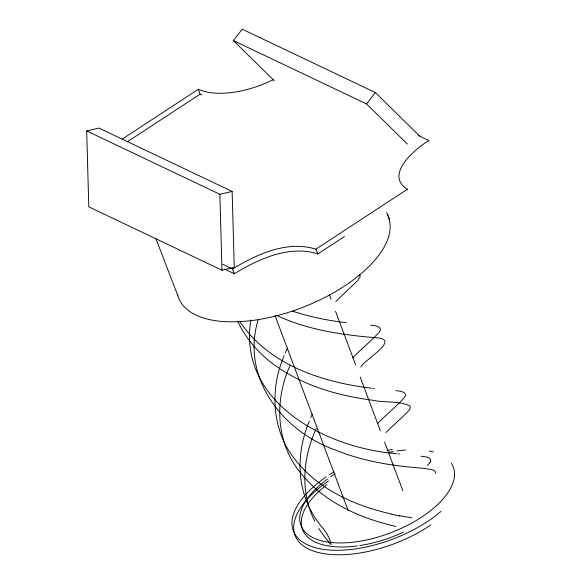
<?xml version="1.0" encoding="UTF-8"?>
<svg xmlns="http://www.w3.org/2000/svg" width="584" height="584" viewBox="0 0 584 584"><rect width="100%" height="100%" fill="white"/><g stroke="black" fill="none" stroke-linecap="round" stroke-linejoin="round"><path stroke-width="0.88" d="M250.821 320.01C237.651 402.712 326.784 448.308 396.507 453.651M258.099 319.952C240.586 377.687 282.685 431.605 335.69 450.154C358.941 459.535 383.746 464.455 408.625 466.944C415.844 467.762 423.137 468.083 430.299 469.339C432.357 469.74 436.372 470.529 435.409 473.478M430.62 461.01C431.182 456.323 423.955 457.009 420.954 456.177M284.174 355.649C269.531 389.163 271.706 430.809 295.285 459.791C318.674 489.626 355.094 505.824 391.273 513.986M309.308 421.115C297.438 449.242 296.022 482.837 310.746 510.212M290.138 365.307C274.867 398.485 275.538 440.139 298.263 469.857C321.441 501.189 358.948 518.088 396.054 526.461M285.357 352.831L287.554 347.969M310.798 417.604L312.367 414.129M316.2 428.678C302.789 457.469 299.921 492.567 314.871 521.366M429.751 462.696L427.466 465.47M274.239 80.731L233.374 40.573L242.236 29.2L375.402 92.571L419.509 135.919M233.374 40.573L366.548 103.945L375.402 92.571M352.743 357.897C361.087 348.969 370.877 341.472 379.016 332.362C384.016 326.923 374.483 325.244 370.694 325.237M377.87 423.371C386.221 414.436 396.01 406.946 404.15 397.828C409.15 392.39 399.617 390.711 395.828 390.711M335.72 301.563L357.525 280.736L360.014 277.079L360.146 275.736L359.503 274.655M360.854 367.037C363.635 360.094 402.303 338.815 375.483 337.705C341.742 334.895 307.564 329.916 276.626 315.418M385.98 432.503C392.317 426.167 399.069 420.283 405.5 414.056C407.267 411.793 411.399 409.231 410.07 405.931C398.558 400.566 384.586 402.938 372.242 400.164C320.039 393.528 261.961 372.183 237.885 321.638M222.701 264.275L232.556 268.969C256.77 254.259 287.255 240.155 315.827 249.2L317.893 253.909L344.472 236.498M428.663 140.561C415.326 149.015 383.936 174.857 407.384 189.252L407.566 189.88M122.312 139.043L198.421 89.213A66.211 31.594 -21 0 0 273.064 79.782M127.334 141.81L200.071 94.185A66.474 31.719 -21 0 0 201.823 94.951M315.827 249.2L407.384 189.252M86.688 130.925L98.959 128.071L232.133 191.442L234.242 267.363L221.971 270.217L88.797 206.846L86.688 130.925L219.861 194.297L232.133 191.442M372.899 388.367L374.402 388.535M398.032 453.834L399.529 454.009M346.246 322.718C328.018 320.55 309.921 316.929 292.504 311.104M371.373 388.185C322.01 382.337 268.647 364.766 239.827 321.499M411.924 517.862L399.617 515.76M317.893 253.909C289.226 244.827 258.646 258.975 234.352 273.714L224.453 269.063M418.108 135.408L428.787 140.488L428.992 141.08M366.548 103.945L407.413 144.102M387.374 214.218C396.142 232.906 382.586 252.638 369.833 265.647C349.641 285.649 324.142 299.497 297.665 309.301C273.093 317.944 246.901 323.485 220.752 321.346C203.991 319.755 183.339 313.666 177.828 295.701L156.008 238.856M386.769 212.547L389.375 219.336M234.257 273.662L232.556 268.969M329.456 295.029L331.062 299.307M335.544 311.265L355.722 365.088M360.211 377.045L380.388 430.868M384.549 441.978L402.814 490.677M275.049 315.586L348.086 510.372M177.58 294.139L177.828 295.701M219.861 194.297L221.971 270.217M200.071 94.185A66.474 53.195 -64.6 0 1 198.421 89.213M440.986 511.416A90.637 43.245 -21 0 1 314.126 547.317A90.637 43.245 -21 0 1 326.12 476.989M329.617 474.661A90.637 43.245 -21 0 1 333.968 471.938M387.068 450.549A90.637 43.245 -21 0 1 392.36 449.417M430.875 524.936A90.637 43.245 -21 0 1 310.557 549.924A90.637 43.245 -21 0 1 328.544 481.034M451.352 463.331A81.57 38.924 -21 0 1 409.063 524.512A81.57 38.924 -21 0 1 311.586 536.93A81.57 38.924 -21 0 1 327.449 479.114M330.865 476.705A81.57 38.924 -21 0 1 335.15 473.894M388.25 452.534A81.57 38.924 -21 0 1 393.499 451.527M396.959 450.979A81.57 38.924 -21 0 1 405.384 450.023M429.335 451.045A81.57 38.924 -21 0 1 433.313 451.972M403.661 532.031A81.57 38.924 -21 0 1 359.744 545.566M357.174 545.938A81.57 38.924 -21 0 1 303.235 531.163A81.57 38.924 -21 0 1 326.967 484.698M399.784 515.935A92.871 23.134 17.9 0 1 391.397 514.154M310.717 510.226A118.705 105.821 -8.3 0 0 315.185 517.928C320.828 526.812 329.31 533.703 331.077 544.704L325.2 537.733L320.003 530.381A118.705 105.755 -7.9 0 1 318.849 528.469M430.788 460.922A118.705 13.629 -26.7 0 1 430.05 462.55"/></g></svg>
